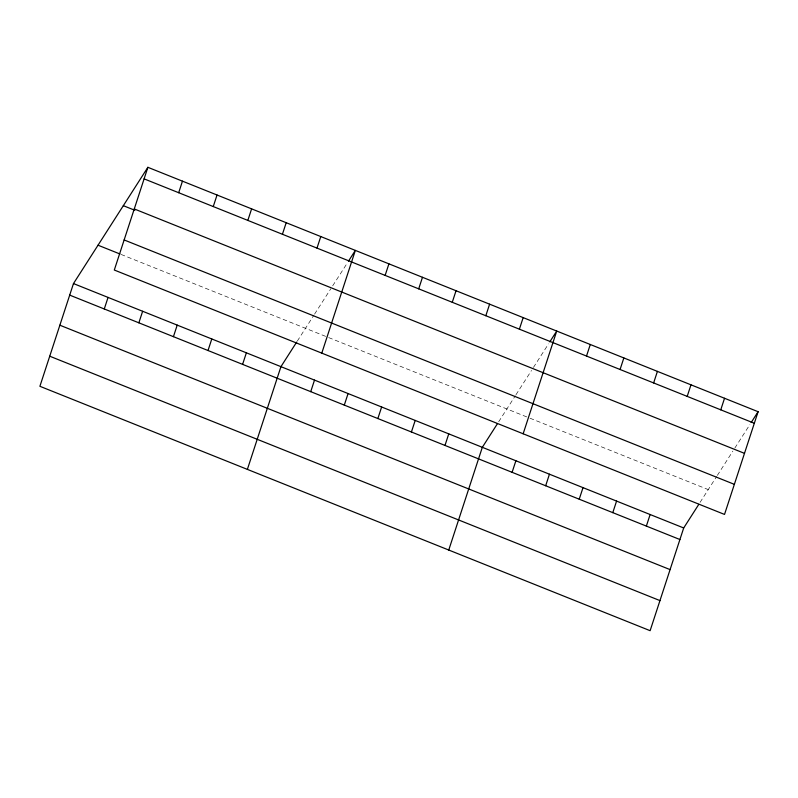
<?xml version="1.0" encoding="UTF-8"?>
<svg xmlns="http://www.w3.org/2000/svg" width="798" height="798" viewBox="0 0 798 798"><rect width="100%" height="100%" fill="white"/><g stroke="black" fill="none" stroke-linecap="round" stroke-linejoin="round"><path stroke-width="0.6" stroke-dasharray="3.99 2.99" d="M297.315 341.085L313.933 315.12M314.582 314.113L330.801 288.776M332.686 285.824L347.17 263.2M498.69 421.743L515.309 395.778M515.957 394.761L531.528 370.442M533.433 367.459L548.545 343.848M700.065 502.391L716.684 476.426M717.332 475.418L732.893 451.089M734.808 448.107L749.911 424.496M121.077 254.432L327.489 337.105M328.646 337.574L528.865 417.763M530.022 418.222L708.245 489.603"/><path stroke-width="1.2" d="M147.879 167.311L114.304 270.033L724.524 514.431L758.1 411.708L147.879 167.311L73.476 283.569L39.9 386.292L650.121 630.689L683.696 527.967L698.809 504.356M104.279 308.976L108.049 297.415M178.682 192.717L182.463 181.156M138.852 322.821L142.633 311.27M213.256 206.562L217.036 195.011M173.435 336.676L177.216 325.115M247.839 220.418L251.619 208.857M208.019 350.522L211.789 338.97M282.422 234.263L286.193 222.712M242.592 364.367L246.373 352.816M316.996 248.108L320.776 236.557M247.38 469.384L280.946 366.661L296.686 342.073M321.784 353.125L355.349 250.402L348.427 261.225M310.731 391.658L314.512 380.107M385.135 275.4L388.915 263.849M344.297 405.105L348.078 393.554M418.701 288.846L422.481 277.295M377.863 418.551L381.634 406.99M452.267 302.292L456.037 290.731M411.419 431.987L415.199 420.436M485.822 315.729L489.603 304.178M444.985 445.434L448.755 433.873M519.388 329.175L523.169 317.614M448.745 550.041L482.321 447.319L497.433 423.708M523.149 433.783L556.725 331.06L549.802 341.883M512.107 472.316L515.887 460.755M586.51 356.058L590.291 344.497M545.672 485.753L549.443 474.202M620.076 369.494L623.846 357.943M579.228 499.199L583.009 487.648M653.642 382.94L657.412 371.389M612.794 512.645L616.575 501.084M687.198 396.387L690.978 384.826M646.36 526.082L650.131 514.53M720.764 409.823L724.534 398.272M751.177 422.531L758.1 411.708M144.099 178.862L754.319 423.269M134.273 208.946L744.494 453.354M123.321 205.675L134.852 210.293M124.139 239.949L734.36 484.346M98.024 245.205L119.929 253.973M73.476 283.569L683.696 527.967M69.695 295.12L679.916 539.528M59.86 325.205L670.081 569.612M49.735 356.207L659.956 600.605"/></g></svg>
